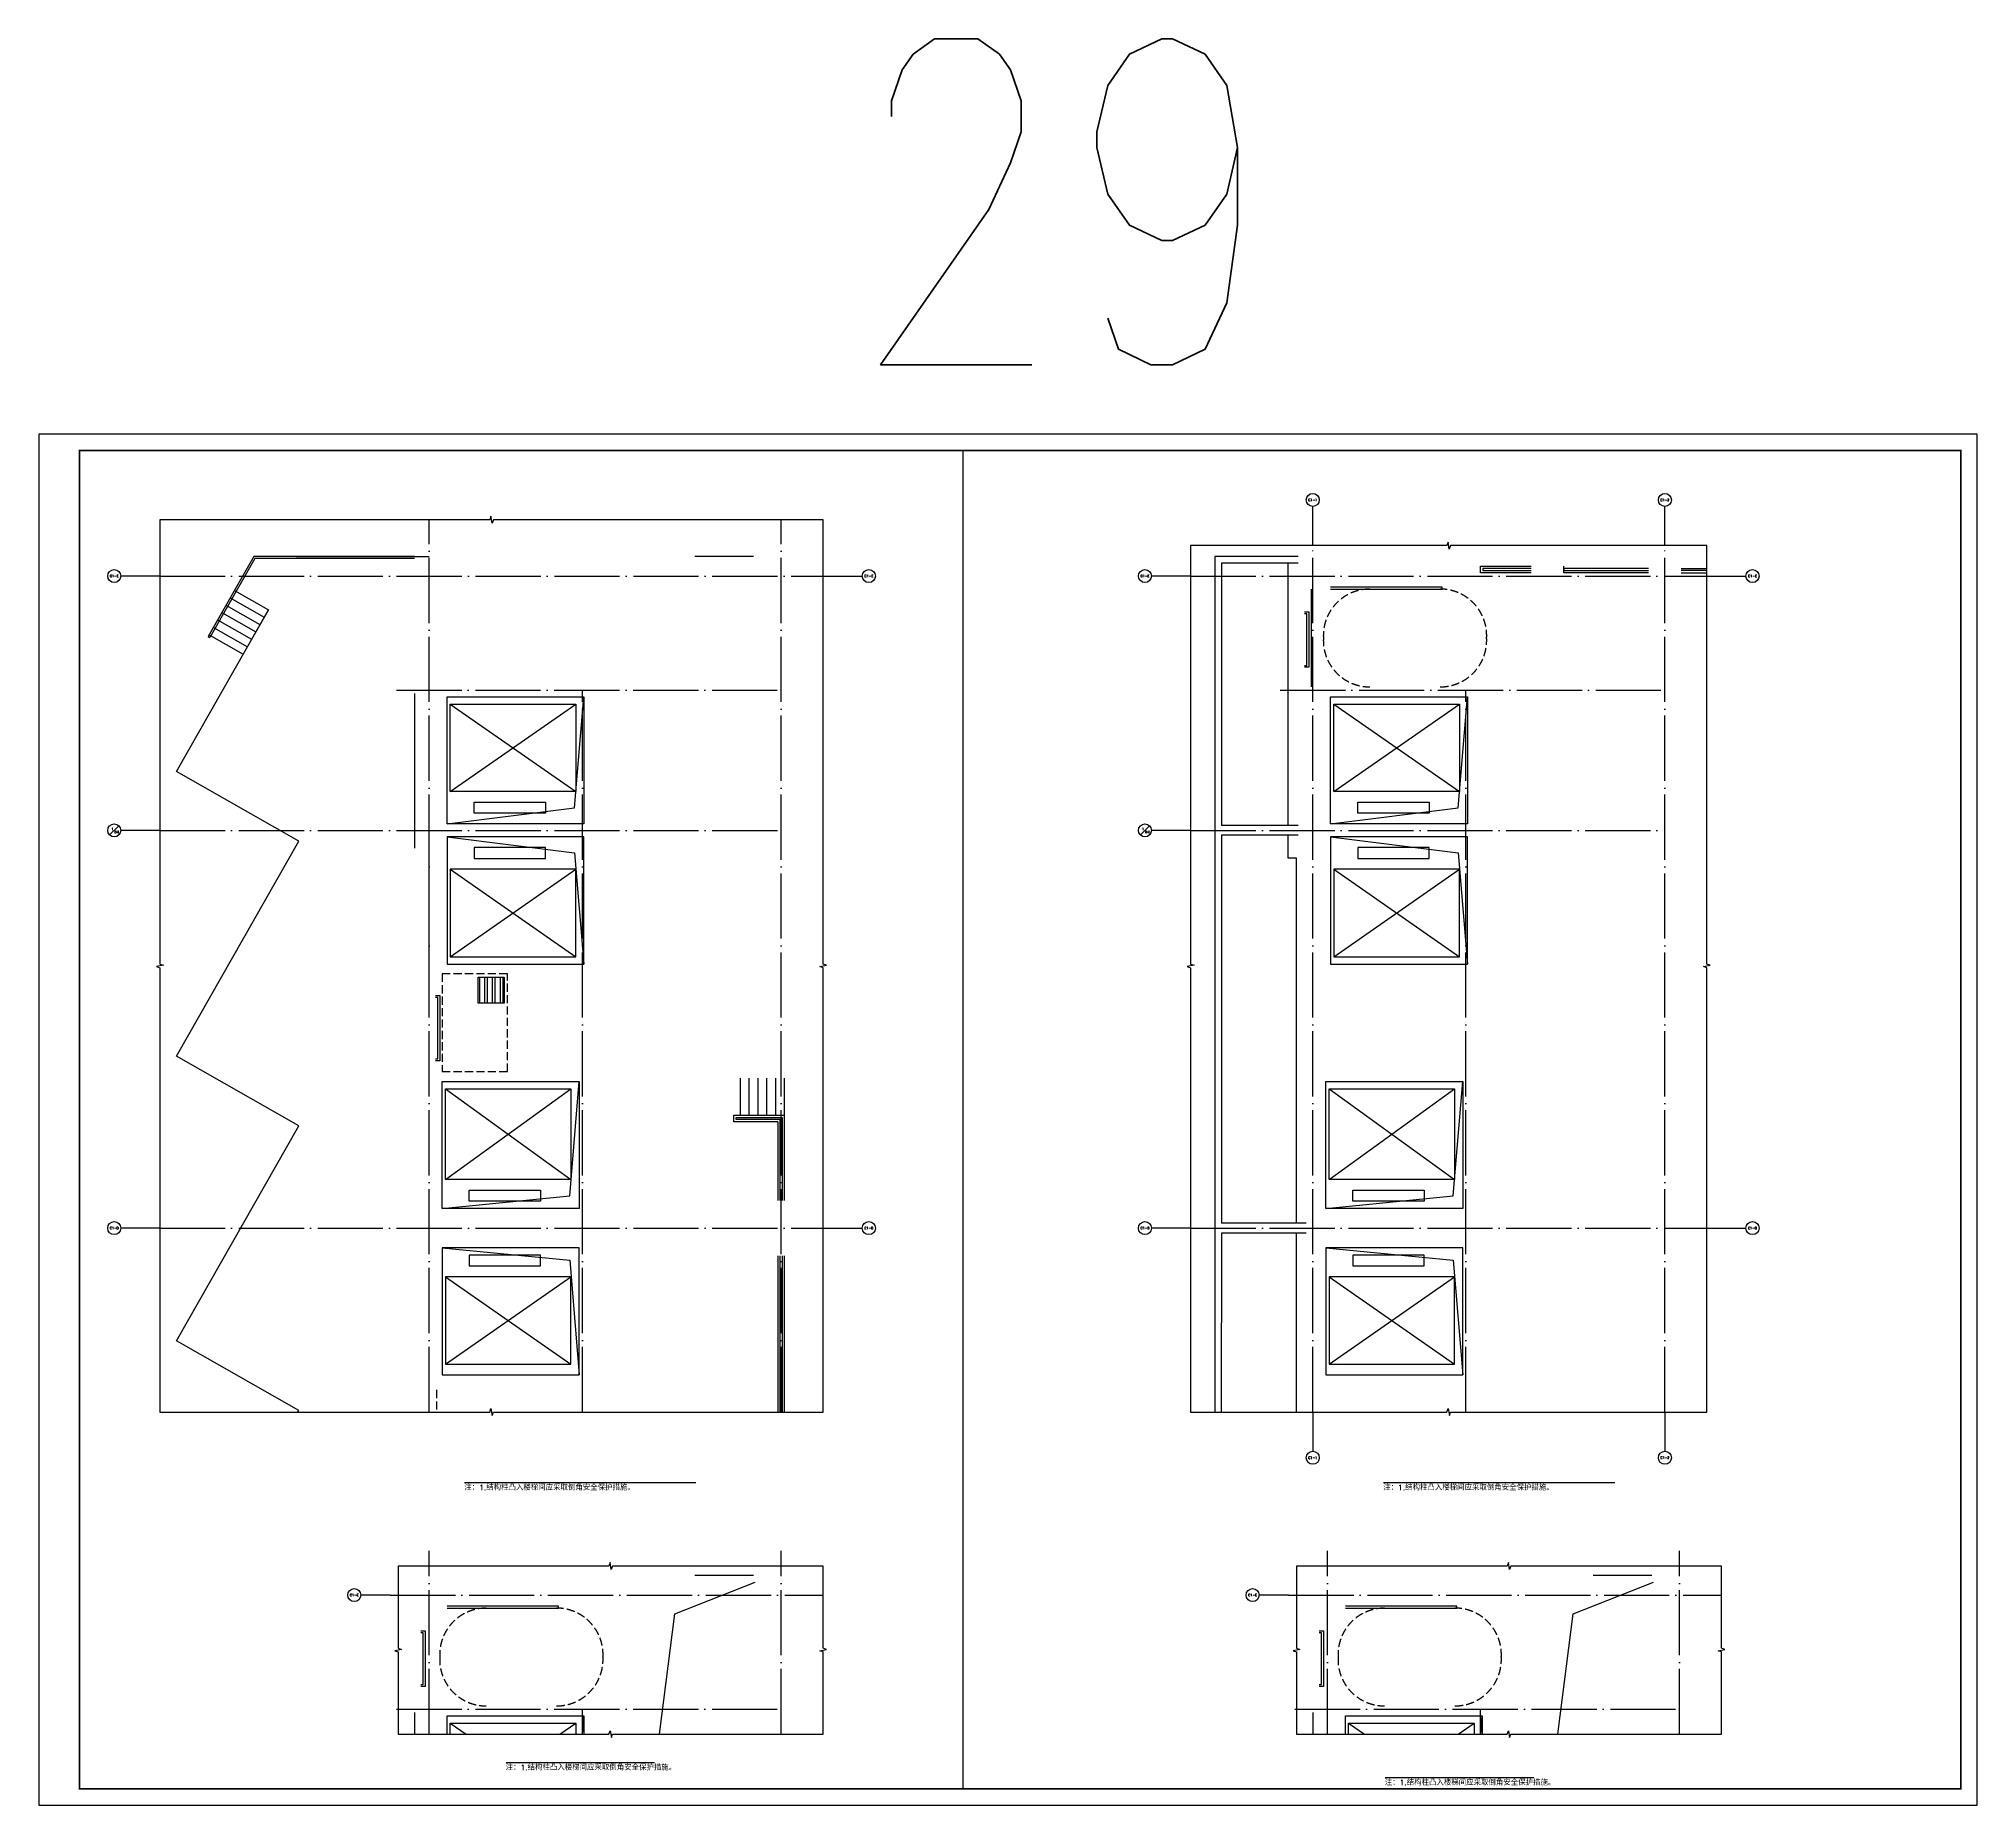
# Model space of a CAD drawing. Extents: x 6843040 to 15500510, y -6507076 to -4940511.
# Drawn here: x 7957709 to 8017159, y -6019900 to -5965723 of the extents above; entities that cross this region are included whole.
import ezdxf
from ezdxf.enums import TextEntityAlignment as Align

# ---------------------------------------------------------------- set-up
doc = ezdxf.new("R2010")
doc.units = 0
doc.header["$LTSCALE"] = 1000
doc.header["$MEASUREMENT"] = 0
doc.linetypes.add('DASH', pattern=[0.35, 0.25, -0.1])
doc.linetypes.add('DOTE', pattern=[2.42, 2, -0.2, 0.02, -0.2])
for name, color, linetype in [('AXIS', 3, 'Continuous'), ('AXIS_TEXT', 7, 'Continuous'), ('DIM_SYMB', 3, 'Continuous'), ('DOOR_FIRE', 4, 'Continuous'), ('DOTE', 8, 'DOTE'), ('E_LINE_6', 11, 'Continuous'), ('EVTR', 2, 'Continuous'), ('FLOOR', 9, 'Continuous'), ('PUB_HACTH', 8, 'Continuous'), ('PUB_TEXT', 7, 'Continuous'), ('PUB_TITLE', 4, 'Continuous'), ('RAIL', 163, 'Continuous'), ('STAIR', 2, 'Continuous'), ('WINDOW', 4, 'Continuous')]:
    doc.layers.add(name, color=color, linetype=linetype)
doc.styles.add('_HZTXT', font='SIMPLEX', dxfattribs={"width": 0.9, "bigfont": 'HZTXT'})
doc.styles.add('_TCH_AXIS', font='COMPLEX', dxfattribs={"bigfont": 'GBCBIG'})
doc.styles.add('COMPLEX', font='COMPLEX')

# ---------------------------------------------------------------- blocks, each defined once
blk = doc.blocks.new('_AXISO')
blk.add_circle((0, 0), 0.5)
at = {"layer": 'AXIS_TEXT', "style": 'COMPLEX', "width": 1.041667}
blk.add_attdef('A', text='', height=0.56, dxfattribs=at).set_placement((-0.25, -0.28), (0.25, -0.28), align=Align.FIT)

msp = doc.modelspace()

# ---------------------------------------------------------------- hatches: boundary and pattern name
at = {"layer": 'PUB_HACTH'}
h = msp.add_hatch(dxfattribs=at)
h.set_pattern_fill('ANSI32', color=256, scale=50, angle=45, style=0)
h.set_pattern_definition([(90, (319481.9, 272565.2), (-238.125, 1e-14), []), (90, (319561.29, 272644.56), (-238.125, 1e-14), [])])
h.paths.add_polyline_path([(7971979.8, -5994500.3), (7971979.8, -5995300.3), (7971179.8, -5995300.3), (7971179.8, -5994500.3)])

# ---------------------------------------------------------------- linework, layer by layer
for points in [[(7965607.9, -5981600.7), (7965679.8, -5981601.5), (7969679.8, -5981600.7)], [(7996329.8, -5981600.7), (7993779.8, -5981600.7), (7993779.8, -6007842.1)], [(7996329.8, -5981801.5), (7993979.8, -5981801.5), (7993978.7, -5989850.5)], [(7965651.3, -6007842.1), (7965679.8, -6007791.9), (7961929.8, -6005661), (7965679.8, -5999061.8), (7961929.8, -5996930.9), (7965679.8, -5990331.7), (7961929.8, -5988200.7), (7964750.5, -5983236.9)], [(7969229.8, -5985800.7), (7969229.8, -5990550.7)], [(7993978.7, -5990150.5), (7993977.1, -6002050.7)], [(7996329.8, -5989850.5), (7993978.7, -5989850.5)], [(7996329.8, -5990150.5), (7993978.7, -5990150.5)], [(7969679.8, -5994000.7), (7969679.8, -5990550.7)], [(7980579.8, -5998740.7), (7980579.8, -5997600.7)], [(7980379.8, -5998940.7), (7979029.8, -5998940.7), (7979029.8, -5998740.7), (7980579.8, -5998740.7)], [(7980379.8, -5998940.7), (7980379.8, -6001350.7)], [(7980579.8, -6001350.7), (7980579.8, -5998740.7)], [(7996579.8, -6002050.7), (7993977.1, -6002050.7)], [(7993977.1, -6002350.7), (7993976.3, -6007842.1)], [(7996579.8, -6002350.7), (7993977.1, -6002350.7)], [(7980379.8, -6003050.7), (7980379.8, -6007842.1)], [(7980579.8, -6007842.1), (7980579.8, -6003050.7)], [(7969229.8, -6017054.3), (7969229.8, -6017719.3)], [(7996780, -6017054.3), (7996780, -6017719.3)]]:
    msp.add_lwpolyline(points)
at = {"layer": 'AXIS'}
for p, q in [((7996779.8, -5981268.2), (7996779.8, -5980068.2)), ((8007579.8, -5981268.2), (8007579.8, -5980068.2)), ((7961424.4, -5982200.7), (7960224.4, -5982200.7)), ((7981766.4, -5982200.7), (7982966.1, -5982200.7)), ((7993035.3, -5982200.7), (7991835.3, -5982200.7)), ((8008866.4, -5982200.7), (8010066.4, -5982200.7)), ((7959883, -5990141.9), (7960165.9, -5989859.1)), ((7961424.4, -5990000.5), (7960224.4, -5990000.5)), ((7991493.9, -5990141.9), (7991776.7, -5989859.1)), ((7993035.3, -5990000.5), (7991835.3, -5990000.5)), ((7961424.4, -6002200.7), (7960224.4, -6002200.7)), ((7981766.4, -6002200.7), (7982966.1, -6002200.7)), ((7993035.3, -6002200.7), (7991835.3, -6002200.7)), ((8008866.4, -6002200.7), (8010066.4, -6002200.7)), ((7996779.8, -6007842.1), (7996779.8, -6009042.1)), ((8007579.8, -6007842.1), (8007579.8, -6009042.1)), ((7968485.8, -6013454.3), (7967586.2, -6013454.3)), ((7996036, -6013454.3), (7995136.4, -6013454.3))]:
    msp.add_line(p, q, dxfattribs=at)
at = {"layer": 'AXIS', "linetype": 'DASH'}
msp.add_lwpolyline([(7972079.8, -5997400.8), (7972079.8, -5994400.3), (7970079.8, -5994400.3), (7970079.8, -5997400.8)], close=True, dxfattribs=at)
at = {"layer": 'AXIS'}
msp.add_lwpolyline([(7971979.8, -5994500.3), (7971979.8, -5995300.3), (7971179.8, -5995300.3), (7971179.8, -5994500.3)], close=True, dxfattribs=at)
for centre in [(7960024.4, -5990000.5), (7991635.3, -5990000.5)]:
    msp.add_circle(centre, 200, dxfattribs=at)
at = {"layer": 'DIM_SYMB'}
for points in [[(7961424.4, -5980473.3), (7961424.4, -5994101.4), (7961529.4, -5994139.6), (7961319.4, -5994176.7), (7961424.4, -5994213.9), (7961424.4, -6007842.1)], [(7981766.4, -5980473.3), (7971651.7, -5980473.3), (7971613.4, -5980578.3), (7971576.4, -5980368.3), (7971539.2, -5980473.3), (7961424.4, -5980473.3)], [(7981766.4, -6007842.1), (7981766.4, -5994213.9), (7981661.4, -5994175.7), (7981871.4, -5994138.7), (7981766.4, -5994101.4), (7981766.4, -5980473.3)], [(8008866.4, -5981268.2), (8001007.1, -5981268.2), (8000968.9, -5981373.2), (8000931.8, -5981163.2), (8000894.6, -5981268.2), (7993035.3, -5981268.2)], [(7993035.3, -5981268.2), (7993035.3, -5994101.4), (7993140.3, -5994139.6), (7992930.3, -5994176.7), (7993035.3, -5994213.9), (7993035.3, -6007842.1)], [(7996029.8, -5989850.5), (7996029.8, -5981801.5)], [(8008866.4, -6007842.1), (8008866.4, -5994213.9), (8008761.4, -5994175.7), (8008971.4, -5994138.7), (8008866.4, -5994101.4), (8008866.4, -5981268.2)], [(7996279.8, -6002050.7), (7996279.8, -5990850.7), (7996029.8, -5990850.7), (7996029.8, -5990150.5)], [(7996279.8, -6007842.1), (7996279.8, -6002350.7)], [(7961424.4, -6007842.1), (7971539.2, -6007842.1), (7971577.4, -6007737.1), (7971614.4, -6007947.1), (7971651.7, -6007842.1), (7981766.4, -6007842.1)], [(7993035.3, -6007842.1), (8000894.6, -6007842.1), (8000932.8, -6007737.1), (8000969.8, -6007947.1), (8001007.1, -6007842.1), (8008866.4, -6007842.1)], [(7968733.4, -6012565), (7968733.4, -6015085.9), (7968838.4, -6015124.2), (7968628.4, -6015161.2), (7968733.4, -6015198.4), (7968733.4, -6017719.3)], [(7981766.4, -6012565), (7975306.1, -6012565), (7975267.9, -6012670), (7975230.9, -6012460), (7975193.6, -6012565), (7968733.4, -6012565)], [(7981766.4, -6017719.3), (7981766.4, -6015198.4), (7981661.4, -6015160.2), (7981871.4, -6015123.2), (7981766.4, -6015085.9), (7981766.4, -6012565)], [(7996283.6, -6012565), (7996283.6, -6015085.9), (7996388.6, -6015124.2), (7996178.6, -6015161.2), (7996283.6, -6015198.4), (7996283.6, -6017719.3)], [(8009316.6, -6012565), (8002856.3, -6012565), (8002818.1, -6012670), (8002781.1, -6012460), (8002743.8, -6012565), (7996283.6, -6012565)], [(8009316.6, -6017719.3), (8009316.6, -6015198.4), (8009211.6, -6015160.2), (8009421.6, -6015123.2), (8009316.6, -6015085.9), (8009316.6, -6012565)], [(7968733.4, -6017719.3), (7975193.6, -6017719.3), (7975231.9, -6017614.3), (7975268.9, -6017824.3), (7975306.1, -6017719.3), (7981766.4, -6017719.3)], [(7996283.6, -6017719.3), (8002743.8, -6017719.3), (8002782, -6017614.3), (8002819.1, -6017824.3), (8002856.3, -6017719.3), (8009316.6, -6017719.3)]]:
    msp.add_lwpolyline(points, dxfattribs=at)
at = {"layer": 'DIM_SYMB', "const_width": 35}
for points in [[(7970765, -6010008.1), (7977869.3, -6010008.1)], [(7998947.4, -6010008.1), (8006051.6, -6010008.1)], [(7972033.3, -6018592.9), (7976601, -6018592.9)], [(7998995.4, -6019056.2), (8003563.1, -6019056.2)]]:
    msp.add_lwpolyline(points, dxfattribs=at)
at = {"layer": 'DOOR_FIRE'}
for p, q in [((7979629.8, -5981600.7), (7977829.8, -5981600.7)), ((7979629.8, -6012854.3), (7977829.8, -6012854.3)), ((8007180, -6012854.3), (8005380, -6012854.3))]:
    msp.add_line(p, q, dxfattribs=at)
at = {"layer": 'DOTE'}
for p, q in [((7969679.8, -6007842.1), (7969679.8, -5980473.3)), ((7980479.8, -6007842.1), (7980479.8, -5980473.3)), ((7996779.8, -6007842.1), (7996779.8, -5981268.2)), ((8007579.8, -6007842.1), (8007579.8, -5981268.2)), ((7961424.4, -5982200.7), (7981766.4, -5982200.7)), ((7993035.3, -5982200.7), (8008866.4, -5982200.7)), ((7968679.8, -5985700.7), (7980479.8, -5985700.7)), ((7974379.8, -6007842.1), (7974379.8, -5985700.7)), ((7995779.8, -5985700.7), (8007579.8, -5985700.7)), ((8001479.8, -6007842.1), (8001479.8, -5985700.7)), ((7961424.4, -5990000.5), (7980472.2, -5990000.5)), ((7993035.3, -5990000.5), (8007572.2, -5990000.5)), ((7961424.4, -6002200.7), (7981766.4, -6002200.7)), ((7993035.3, -6002200.7), (8008866.4, -6002200.7)), ((7969679.8, -6017719.3), (7969679.8, -6012098.6)), ((7980479.8, -6017719.3), (7980479.8, -6012098.6)), ((7997230, -6017719.3), (7997230, -6012098.6)), ((8008030, -6017719.3), (8008030, -6012098.6)), ((7968485.8, -6013454.3), (7981766.4, -6013454.3)), ((7996036, -6013454.3), (8009316.6, -6013454.3)), ((7968679.8, -6016954.3), (7980479.8, -6016954.3)), ((7974379.8, -6017719.3), (7974379.8, -6016954.3)), ((7996230, -6016954.3), (8008030, -6016954.3)), ((8001930, -6017719.3), (8001930, -6016954.3))]:
    msp.add_line(p, q, dxfattribs=at)
at = {"layer": 'E_LINE_6'}
for points in [[(7970229.8, -5989800.7), (7970229.8, -5985900.7), (7974429.8, -5985900.7), (7974429.8, -5989800.7), (7970229.8, -5989800.7), (7974141.4, -5989314.5), (7974429.8, -5985900.7)], [(7997329.8, -5989800.7), (7997329.8, -5985900.7), (8001529.8, -5985900.7), (8001529.8, -5989800.7), (7997329.8, -5989800.7), (8001241.4, -5989314.5), (8001529.8, -5985900.7)], [(7970229.8, -5990200.3), (7970229.8, -5994100.3), (7974429.8, -5994100.3), (7974429.8, -5990200.3), (7970229.8, -5990200.3), (7974141.4, -5990686.6), (7974429.8, -5994100.3)], [(7997329.8, -5990200.3), (7997329.8, -5994100.3), (8001529.8, -5994100.3), (8001529.8, -5990200.3), (7997329.8, -5990200.3), (8001241.4, -5990686.6), (8001529.8, -5994100.3)], [(7970079.8, -6001600.7), (7970079.8, -5997700.7), (7974279.8, -5997700.7), (7974279.8, -6001600.7), (7970079.8, -6001600.7), (7973991.4, -6001214.5), (7974279.8, -5997700.7)], [(7997179.8, -6001600.7), (7997179.8, -5997700.7), (8001379.8, -5997700.7), (8001379.8, -6001600.7), (7997179.8, -6001600.7), (8001091.4, -6001214.5), (8001379.8, -5997700.7)], [(7970079.8, -6002800.7), (7970079.8, -6006700.7), (7974279.8, -6006700.7), (7974279.8, -6002800.7), (7970079.8, -6002800.7), (7973991.4, -6003187), (7974279.8, -6006700.7)], [(7997179.8, -6002800.7), (7997179.8, -6006700.7), (8001379.8, -6006700.7), (8001379.8, -6002800.7), (7997179.8, -6002800.7), (8001091.4, -6003187), (8001379.8, -6006700.7)], [(7976745.8, -6017719.3), (7977211.7, -6014033.4), (7979679.8, -6013054.3)], [(8004296, -6017719.3), (8004761.9, -6014033.4), (8007230, -6013054.3)], [(7970229.8, -6017719.3), (7970229.8, -6017154.3), (7974429.8, -6017154.3), (7974429.8, -6017719.3)], [(7974382.1, -6017719.3), (7974429.8, -6017154.3)], [(7997780, -6017719.3), (7997780, -6017154.3), (8001980, -6017154.3), (8001980, -6017719.3)], [(8001932.3, -6017719.3), (8001980, -6017154.3)]]:
    msp.add_lwpolyline(points, dxfattribs=at)
at = {"layer": 'EVTR'}
for p, q in [((7970329.8, -5988805.7), (7974179.8, -5986125.7)), ((7970329.8, -5986125.7), (7974179.8, -5988805.7)), ((7997429.8, -5988805.7), (8001279.8, -5986125.7)), ((7997429.8, -5986125.7), (8001279.8, -5988805.7)), ((7970329.8, -5991195.3), (7974179.8, -5993875.3)), ((7970329.8, -5993875.3), (7974179.8, -5991195.3)), ((7997429.8, -5991195.3), (8001279.8, -5993875.3)), ((7997429.8, -5993875.3), (8001279.8, -5991195.3)), ((7970179.8, -6000705.7), (7974029.8, -5997925.7)), ((7970179.8, -5997925.7), (7974029.8, -6000705.7)), ((7997279.8, -6000705.7), (8001129.8, -5997925.7)), ((7997279.8, -5997925.7), (8001129.8, -6000705.7)), ((7970179.8, -6003695.7), (7974029.8, -6006375.7)), ((7970179.8, -6006375.7), (7974029.8, -6003695.7)), ((7997279.8, -6003695.7), (8001129.8, -6006375.7)), ((7997279.8, -6006375.7), (8001129.8, -6003695.7)), ((7970329.8, -6017379.3), (7970818.2, -6017719.3)), ((7973691.4, -6017719.3), (7974179.8, -6017379.3)), ((7997880, -6017379.3), (7998368.4, -6017719.3)), ((8001241.6, -6017719.3), (8001730, -6017379.3))]:
    msp.add_line(p, q, dxfattribs=at)
for points in [[(7970329.8, -5986125.7), (7974179.8, -5986125.7), (7974179.8, -5988805.7), (7970329.8, -5988805.7)], [(7997429.8, -5986125.7), (8001279.8, -5986125.7), (8001279.8, -5988805.7), (7997429.8, -5988805.7)], [(7971059.8, -5989140.7), (7973249.8, -5989140.7), (7973249.8, -5989475.7), (7971059.8, -5989475.7)], [(7998159.8, -5989140.7), (8000349.8, -5989140.7), (8000349.8, -5989475.7), (7998159.8, -5989475.7)], [(7971059.8, -5990860.3), (7973249.8, -5990860.3), (7973249.8, -5990525.3), (7971059.8, -5990525.3)], [(7998159.8, -5990860.3), (8000349.8, -5990860.3), (8000349.8, -5990525.3), (7998159.8, -5990525.3)], [(7970329.8, -5993875.3), (7974179.8, -5993875.3), (7974179.8, -5991195.3), (7970329.8, -5991195.3)], [(7997429.8, -5993875.3), (8001279.8, -5993875.3), (8001279.8, -5991195.3), (7997429.8, -5991195.3)], [(7970179.8, -5997925.7), (7974029.8, -5997925.7), (7974029.8, -6000705.7), (7970179.8, -6000705.7)], [(7997279.8, -5997925.7), (8001129.8, -5997925.7), (8001129.8, -6000705.7), (7997279.8, -6000705.7)], [(7970909.8, -6001040.7), (7973099.8, -6001040.7), (7973099.8, -6001375.7), (7970909.8, -6001375.7)], [(7998009.8, -6001040.7), (8000199.8, -6001040.7), (8000199.8, -6001375.7), (7998009.8, -6001375.7)], [(7970909.8, -6003360.7), (7973099.8, -6003360.7), (7973099.8, -6003025.7), (7970909.8, -6003025.7)], [(7998009.8, -6003360.7), (8000199.8, -6003360.7), (8000199.8, -6003025.7), (7998009.8, -6003025.7)], [(7970179.8, -6006375.7), (7974029.8, -6006375.7), (7974029.8, -6003695.7), (7970179.8, -6003695.7)], [(7997279.8, -6006375.7), (8001129.8, -6006375.7), (8001129.8, -6003695.7), (7997279.8, -6003695.7)]]:
    msp.add_lwpolyline(points, close=True, dxfattribs=at)
for points in [[(7970329.8, -6017719.3), (7970329.8, -6017379.3), (7974179.8, -6017379.3), (7974179.8, -6017719.3)], [(7997880, -6017719.3), (7997880, -6017379.3), (8001730, -6017379.3), (8001730, -6017719.3)]]:
    msp.add_lwpolyline(points, dxfattribs=at)
at = {"layer": 'FLOOR'}
for points in [[(8003479.8, -5982100.7), (8001929.8, -5982100.7), (8001929.8, -5981900.7), (8003479.8, -5981900.7)], [(8007079.8, -5982100.7), (8004479.8, -5982100.7), (8004479.8, -5981900.7)], [(8008079.8, -5982100.7), (8008866.4, -5982100.7)], [(7996729.8, -5982600.7), (7996729.8, -5985600.7)]]:
    msp.add_lwpolyline(points, dxfattribs=at)
at = {"layer": 'FLOOR', "linetype": 'DASH'}
for points in [[(7998529.8, -5985600.7, -0.4297216), (7997106.8, -5984100.7, -0.4297216), (7998529.8, -5982600.7)], [(8000689.8, -5985599.9, 0.4297216), (8002112.8, -5984099.9, 0.4297216), (8000689.8, -5982599.9)], [(7971429.8, -6016854.3, -0.4297216), (7970006.8, -6015354.3, -0.4297216), (7971429.8, -6013854.3)], [(7973589.8, -6016853.5, 0.4297216), (7975012.8, -6015353.5, 0.4297216), (7973589.8, -6013853.5)], [(7998980, -6016854.3, -0.4297216), (7997557, -6015354.3, -0.4297216), (7998980, -6013854.3)], [(8001140, -6016853.5, 0.4297216), (8002563, -6015353.5, 0.4297216), (8001140, -6013853.5)]]:
    msp.add_lwpolyline(points, format="xyb", dxfattribs=at)
at = {"layer": 'PUB_TITLE'}
msp.add_lwpolyline([(7957709.1, -6019899.6), (8017159.1, -6019899.6), (8017159.1, -5977849.6), (7957709.1, -5977849.6)], close=True, dxfattribs=at)
at = {"layer": 'PUB_TITLE', "const_width": 50}
msp.add_lwpolyline([(7958959.1, -6019399.6), (8016659.1, -6019399.6), (8016659.1, -5978349.6), (7958959.1, -5978349.6)], close=True, dxfattribs=at)
at = {"layer": 'PUB_TITLE'}
msp.add_lwpolyline([(7986059.1, -6019399.6), (7986059.1, -5978349.6)], dxfattribs=at)
at = {"layer": 'RAIL'}
for points in [[(8003479.8, -5981970.7), (8001999.8, -5981970.7), (8001999.8, -5982030.7), (8003479.8, -5982030.7)], [(8007079.8, -5981970.7), (8004479.8, -5981970.7), (8004479.8, -5982030.7), (8007079.8, -5982030.7)], [(8008079.8, -5981970.7), (8008866.4, -5981970.7)], [(8008866.4, -5982030.7), (8008079.8, -5982030.7)], [(7996529.8, -5983300.7), (7996659.8, -5983300.7), (7996659.8, -5985000.7), (7996529.8, -5985000.7)], [(7996529.8, -5984940.7), (7996599.8, -5984940.7), (7996599.8, -5983360.7), (7996529.8, -5983360.7)], [(7969879.8, -5995065.8), (7970009.8, -5995065.8), (7970009.8, -5997065.8), (7969879.8, -5997065.8)], [(7969879.8, -5997005.8), (7969949.8, -5997005.8), (7969949.8, -5995125.8), (7969879.8, -5995125.8)], [(7980449.8, -6001350.7), (7980449.8, -5998870.7), (7979099.8, -5998870.7), (7979099.8, -5998810.7), (7980509.8, -5998810.7), (7980509.8, -6001350.7)], [(7980449.8, -6007842.1), (7980449.8, -6003050.7)], [(7980509.8, -6003050.7), (7980509.8, -6007842.1)], [(7969429.8, -6014554.3), (7969559.8, -6014554.3), (7969559.8, -6016254.3), (7969429.8, -6016254.3)], [(7996980, -6014554.3), (7997110, -6014554.3), (7997110, -6016254.3), (7996980, -6016254.3)], [(7969429.8, -6016194.3), (7969499.8, -6016194.3), (7969499.8, -6014614.3), (7969429.8, -6014614.3)], [(7996980, -6016194.3), (7997050, -6016194.3), (7997050, -6014614.3), (7996980, -6014614.3)]]:
    msp.add_lwpolyline(points, dxfattribs=at)
at = {"layer": 'STAIR'}
for points in [[(7969229.8, -5981600.7), (7964300.1, -5981600.7), (7962906.8, -5984052.5)], [(7969229.8, -5981660.7), (7964335, -5981660.7), (7962959, -5984082.2)], [(7963578.7, -5982870.1), (7964622.1, -5983463)], [(7963707.2, -5982644), (7964750.5, -5983236.9)], [(7997329.8, -5982599.9), (8000749.8, -5982599.9), (8000749.8, -5982539.9), (7997329.8, -5982539.9)], [(7963193.4, -5983548.2), (7964236.7, -5984141.1)], [(7963321.8, -5983322.2), (7964365.2, -5983915.1)], [(7963450.3, -5983096.1), (7964493.6, -5983689)], [(7964750.5, -5983236.9), (7963950.1, -5984645.4)], [(7962906.8, -5984052.5), (7962959, -5984082.2)], [(7962936.5, -5984000.4), (7963979.8, -5984593.2)], [(7963064.9, -5983774.3), (7964108.2, -5984367.2)], [(7979229.8, -5998740.7), (7979229.8, -5997600.7)], [(7979499.8, -5998740.7), (7979499.8, -5997600.7)], [(7979769.8, -5998740.7), (7979769.8, -5997600.7)], [(7980039.8, -5998740.7), (7980039.8, -5997600.7)], [(7980309.8, -5998740.7), (7980309.8, -5997600.7)], [(7980579.8, -5998740.7), (7980579.8, -5997600.7)], [(7970229.8, -6013853.5), (7973649.8, -6013853.5), (7973649.8, -6013793.5), (7970229.8, -6013793.5)], [(7997780, -6013853.5), (8001200, -6013853.5), (8001200, -6013793.5), (7997780, -6013793.5)]]:
    msp.add_lwpolyline(points, dxfattribs=at)
at = {"layer": 'WINDOW'}
msp.add_line((7969679.8, -6007842.1), (7969679.8, -6007200.6), dxfattribs=at)
at = {"layer": 'WINDOW', "linetype": 'DASH'}
msp.add_line((7969907.5, -6007163.1), (7969907.5, -6007842.1), dxfattribs=at)

# ---------------------------------------------------------------- block references
at = {"layer": 'AXIS'}
ref = msp.add_blockref('_AXISO', (7996779.8, -5979868.2), dxfattribs=dict(at, xscale=400, yscale=400, zscale=400))
ref.add_attrib('A', 'C1-1', dxfattribs={"layer": 'AXIS_TEXT', "height": 79.42, "style": '_TCH_AXIS'}).set_placement((7996645.6, -5979907.9), (7996914.1, -5979907.9), align=Align.FIT)
ref = msp.add_blockref('_AXISO', (8007579.8, -5979868.2), dxfattribs=dict(at, xscale=400, yscale=400, zscale=400))
ref.add_attrib('A', 'C1-2', dxfattribs={"layer": 'AXIS_TEXT', "height": 74.57, "style": '_TCH_AXIS'}).set_placement((8007444.9, -5979905.4), (8007714.8, -5979905.4), align=Align.FIT)
ref = msp.add_blockref('_AXISO', (7960024.4, -5982200.7), dxfattribs=dict(at, xscale=400, yscale=400, zscale=400))
ref.add_attrib('A', 'C1-E', dxfattribs={"layer": 'AXIS_TEXT', "height": 72.79, "style": '_TCH_AXIS'}).set_placement((7959889.3, -5982237.1), (7960159.6, -5982237.1), align=Align.FIT)
ref = msp.add_blockref('_AXISO', (7983166.1, -5982200.7), dxfattribs=dict(at, xscale=400, yscale=400, zscale=400))
ref.add_attrib('A', 'C1-E', dxfattribs={"layer": 'AXIS_TEXT', "height": 72.79, "style": '_TCH_AXIS'}).set_placement((7983030.9, -5982237.1), (7983301.3, -5982237.1), align=Align.FIT)
ref = msp.add_blockref('_AXISO', (7991635.3, -5982200.7), dxfattribs=dict(at, xscale=400, yscale=400, zscale=400))
ref.add_attrib('A', 'C1-E', dxfattribs={"layer": 'AXIS_TEXT', "height": 72.79, "style": '_TCH_AXIS'}).set_placement((7991500.1, -5982237.1), (7991770.5, -5982237.1), align=Align.FIT)
ref = msp.add_blockref('_AXISO', (8010266.4, -5982200.7), dxfattribs=dict(at, xscale=400, yscale=400, zscale=400))
ref.add_attrib('A', 'C1-E', dxfattribs={"layer": 'AXIS_TEXT', "height": 72.79, "style": '_TCH_AXIS'}).set_placement((8010131.2, -5982237.1), (8010401.6, -5982237.1), align=Align.FIT)
ref = msp.add_blockref('_AXISO', (7960024.4, -6002200.7), dxfattribs=dict(at, xscale=400, yscale=400, zscale=400))
ref.add_attrib('A', 'C1-D', dxfattribs={"layer": 'AXIS_TEXT', "height": 71.93, "style": '_TCH_AXIS'}).set_placement((7959889.1, -6002236.7), (7960159.7, -6002236.7), align=Align.FIT)
ref = msp.add_blockref('_AXISO', (7983166.1, -6002200.7), dxfattribs=dict(at, xscale=400, yscale=400, zscale=400))
ref.add_attrib('A', 'C1-D', dxfattribs={"layer": 'AXIS_TEXT', "height": 71.93, "style": '_TCH_AXIS'}).set_placement((7983030.8, -6002236.7), (7983301.4, -6002236.7), align=Align.FIT)
ref = msp.add_blockref('_AXISO', (7991635.3, -6002200.7), dxfattribs=dict(at, xscale=400, yscale=400, zscale=400))
ref.add_attrib('A', 'C1-D', dxfattribs={"layer": 'AXIS_TEXT', "height": 71.93, "style": '_TCH_AXIS'}).set_placement((7991500, -6002236.7), (7991770.6, -6002236.7), align=Align.FIT)
ref = msp.add_blockref('_AXISO', (8010266.4, -6002200.7), dxfattribs=dict(at, xscale=400, yscale=400, zscale=400))
ref.add_attrib('A', 'C1-D', dxfattribs={"layer": 'AXIS_TEXT', "height": 71.93, "style": '_TCH_AXIS'}).set_placement((8010131.1, -6002236.7), (8010401.7, -6002236.7), align=Align.FIT)
ref = msp.add_blockref('_AXISO', (7996779.8, -6009242.1), dxfattribs=dict(at, xscale=400, yscale=400, zscale=400))
ref.add_attrib('A', 'C1-1', dxfattribs={"layer": 'AXIS_TEXT', "height": 79.42, "style": '_TCH_AXIS'}).set_placement((7996645.6, -6009281.8), (7996914.1, -6009281.8), align=Align.FIT)
ref = msp.add_blockref('_AXISO', (8007579.8, -6009242.1), dxfattribs=dict(at, xscale=400, yscale=400, zscale=400))
ref.add_attrib('A', 'C1-2', dxfattribs={"layer": 'AXIS_TEXT', "height": 74.57, "style": '_TCH_AXIS'}).set_placement((8007444.9, -6009279.4), (8007714.8, -6009279.4), align=Align.FIT)
ref = msp.add_blockref('_AXISO', (7967386.2, -6013454.3), dxfattribs=dict(at, xscale=400, yscale=400, zscale=400))
ref.add_attrib('A', 'C1-E', dxfattribs={"layer": 'AXIS_TEXT', "height": 72.79, "style": '_TCH_AXIS'}).set_placement((7967251, -6013490.7), (7967521.4, -6013490.7), align=Align.FIT)
ref = msp.add_blockref('_AXISO', (7994936.4, -6013454.3), dxfattribs=dict(at, xscale=400, yscale=400, zscale=400))
ref.add_attrib('A', 'C1-E', dxfattribs={"layer": 'AXIS_TEXT', "height": 72.79, "style": '_TCH_AXIS'}).set_placement((7994801.2, -6013490.7), (7995071.6, -6013490.7), align=Align.FIT)

# ---------------------------------------------------------------- texts
at = {"layer": 'AXIS_TEXT', "style": '_TCH_AXIS'}
for s, height, width, p, p2 in [('1', 70.8, 1.544172, (7959943.4, -5989996.3), (7959990.3, -5989996.3)), ('C1-D', 70.78, 0.455828, (7960040, -5990089.7), (7960161.4, -5990089.7)), ('1', 70.8, 1.544172, (7991554.3, -5989996.3), (7991601.1, -5989996.3)), ('C1-D', 70.78, 0.455828, (7991650.9, -5990089.7), (7991772.2, -5990089.7))]:
    msp.add_text(s, height=height, dxfattribs=dict(at, width=width)).set_placement(p, p2, align=Align.FIT)
at = {"layer": 'PUB_TEXT', "style": '_HZTXT', "width": 0.774}
msp.add_text('29', height=10000, dxfattribs=at).set_placement((7982530.7, -5975723.3))
at = {"layer": 'PUB_TEXT', "style": '_HZTXT'}
for p in [(7970758.6, -6010240.9), (7998941, -6010240.9), (7972026.9, -6018825.8), (7998989, -6019289)]:
    msp.add_text('注：1.结构柱凸入楼梯间应采取倒角安全保护措施。', height=168.794, dxfattribs=at).set_placement(p)

doc.saveas('drawing.dxf')
